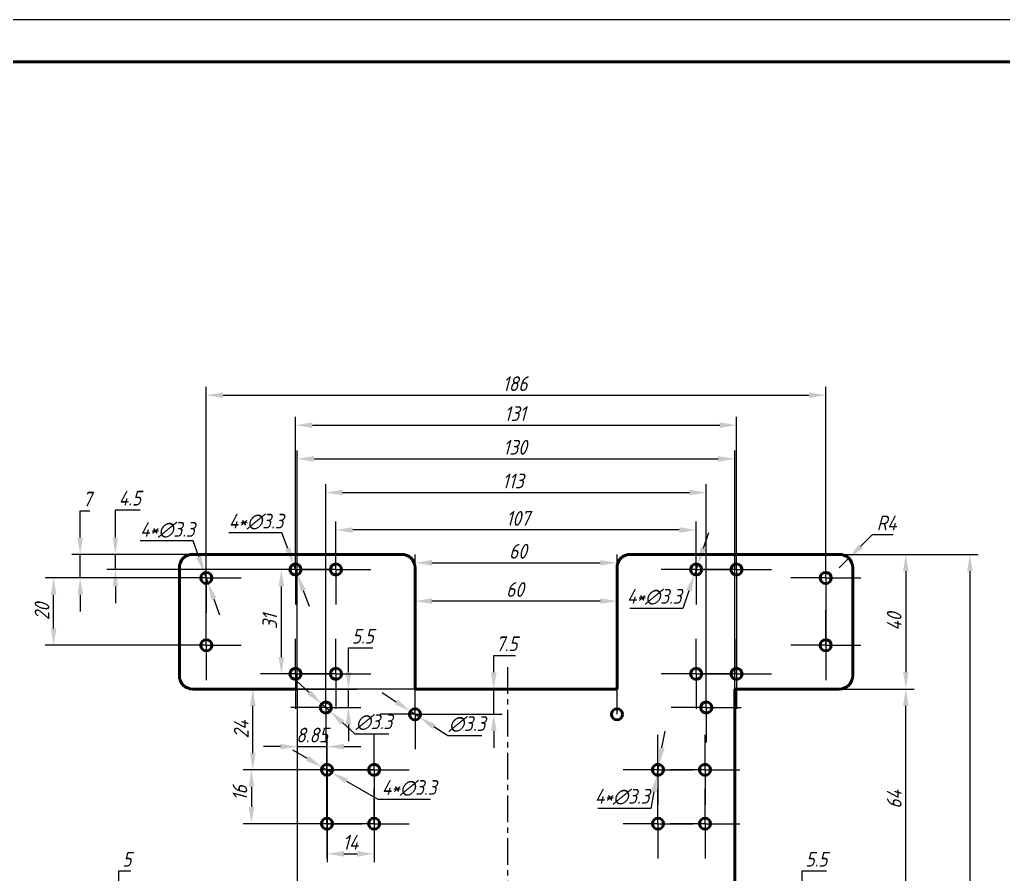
# Model space of a CAD drawing. Header units: millimetres. Extents: x 1 to 595, y 0 to 420.
# Drawn here: x 124.2 to 357.9, y 217.2 to 420.3 of the extents above; entities that cross this region are included whole.
import ezdxf

# ---------------------------------------------------------------- set-up
doc = ezdxf.new("R2010")
doc.units = ezdxf.units.MM
doc.header["$PDSIZE"] = -1
doc.linetypes.add('CENTER', pattern=[10.16, 6.35, -1.27, 1.27, -1.27])
doc.layers.add('图框', color=7, linetype='Continuous')
for name, color, linetype, lineweight in [('尺寸标注', 7, 'Continuous', 25), ('点画线', 1, 'CENTER', 25), ('粗实线', 7, 'Continuous', 50), ('粗实线层', 7, 'Continuous', 50), ('细实线', 3, 'Continuous', 25)]:
    doc.layers.add(name, color=color, linetype=linetype, lineweight=lineweight)
doc.styles.add('国标汉字3.5', font='gbeitc.shx', dxfattribs={"height": 3.5, "bigfont": 'gbcbig.shx'})
doc.dimstyles.new('国标尺寸', dxfattribs={"dimscale": 0, "dimtxt": 3.5, "dimasz": 4, "dimexe": 2, "dimexo": 0, "dimgap": 1, "dimtad": 1, "dimtoh": 1, "dimlfac": 1.25, "dimdsep": 46, "dimtxsty": '国标汉字3.5', "dimcen": 3.5, "dimaunit": 1, "dimadec": 0, "dimazin": 1, "dimtfac": 1, "dimtmove": 0, "dimatfit": 1, "dimfxl": 1, "dimarcsym": 2})

# ---------------------------------------------------------------- blocks, each defined once
blk = doc.blocks.new('*D136')
at = {"layer": 'Defpoints', "color": 0, "linetype": 'Continuous', "transparency": 16777216}
for p in [(315.71, 331.07), (168.51, 287.66), (315.71, 287.66)]:
    blk.add_point(p, dxfattribs=at)
at = {"layer": '尺寸标注', "color": 0, "linetype": 'Continuous', "lineweight": -2, "transparency": 16777216}
for p, q in [((168.51, 287.66), (168.51, 333.07)), ((315.71, 287.66), (315.71, 333.07)), ((172.51, 331.07), (311.71, 331.07))]:
    blk.add_line(p, q, dxfattribs=at)
at = {"layer": '尺寸标注', "color": 0, "linetype": 'Continuous', "transparency": 16777216}
for points in [[(172.51, 331.74), (172.51, 330.41), (168.51, 331.07)], [(311.71, 331.74), (311.71, 330.41), (315.71, 331.07)]]:
    blk.add_solid(points, dxfattribs=at)
at = {"layer": '尺寸标注', "color": 0, "linetype": 'Continuous', "lineweight": 25, "transparency": 16777216, "insert": (241.85, 335.57), "char_height": 3.5, "attachment_point": 2, "style": '国标汉字3.5'}
blk.add_mtext('186', dxfattribs=at)
blk = doc.blocks.new('*D137')
at = {"layer": 'Defpoints', "color": 0, "linetype": 'Continuous', "transparency": 16777216}
for p in [(132.23, 287.66), (168.51, 287.66), (168.51, 271.66)]:
    blk.add_point(p, dxfattribs=at)
at = {"layer": '尺寸标注', "color": 0, "linetype": 'Continuous', "lineweight": -2, "transparency": 16777216}
for p, q in [((168.51, 287.66), (130.23, 287.66)), ((132.23, 275.66), (132.23, 283.66)), ((168.51, 271.66), (130.23, 271.66))]:
    blk.add_line(p, q, dxfattribs=at)
at = {"layer": '尺寸标注', "color": 0, "linetype": 'Continuous', "transparency": 16777216}
for points in [[(131.56, 283.66), (132.9, 283.66), (132.23, 287.66)], [(131.56, 275.66), (132.9, 275.66), (132.23, 271.66)]]:
    blk.add_solid(points, dxfattribs=at)
at = {"layer": '尺寸标注', "color": 0, "linetype": 'Continuous', "lineweight": 25, "transparency": 16777216, "insert": (127.73, 279.66), "char_height": 3.5, "attachment_point": 2, "rotation": 90, "style": '国标汉字3.5'}
blk.add_mtext('20', dxfattribs=at)
blk = doc.blocks.new('*D138')
at = {"layer": 'Defpoints', "color": 0, "linetype": 'Continuous', "transparency": 16777216}
for p in [(294.51, 323.96), (189.71, 289.66), (294.51, 289.66)]:
    blk.add_point(p, dxfattribs=at)
at = {"layer": '尺寸标注', "color": 0, "linetype": 'Continuous', "lineweight": -2, "transparency": 16777216}
for p, q in [((189.71, 289.66), (189.71, 325.96)), ((294.51, 289.66), (294.51, 325.96)), ((193.71, 323.96), (290.51, 323.96))]:
    blk.add_line(p, q, dxfattribs=at)
at = {"layer": '尺寸标注', "color": 0, "linetype": 'Continuous', "transparency": 16777216}
for points in [[(193.71, 324.63), (193.71, 323.29), (189.71, 323.96)], [(290.51, 324.63), (290.51, 323.29), (294.51, 323.96)]]:
    blk.add_solid(points, dxfattribs=at)
at = {"layer": '尺寸标注', "color": 0, "linetype": 'Continuous', "lineweight": 25, "transparency": 16777216, "insert": (241.85, 328.46), "char_height": 3.5, "attachment_point": 2, "style": '国标汉字3.5'}
blk.add_mtext('131', dxfattribs=at)
blk = doc.blocks.new('*D139')
at = {"layer": 'Defpoints', "color": 0, "linetype": 'Continuous', "transparency": 16777216}
for p in [(186.35, 289.66), (189.71, 289.66), (189.71, 264.86)]:
    blk.add_point(p, dxfattribs=at)
at = {"layer": '尺寸标注', "color": 0, "linetype": 'Continuous', "lineweight": -2, "transparency": 16777216}
for p, q in [((189.71, 289.66), (184.35, 289.66)), ((186.35, 268.86), (186.35, 285.66)), ((189.71, 264.86), (184.35, 264.86))]:
    blk.add_line(p, q, dxfattribs=at)
at = {"layer": '尺寸标注', "color": 0, "linetype": 'Continuous', "transparency": 16777216}
for points in [[(185.68, 285.66), (187.02, 285.66), (186.35, 289.66)], [(185.68, 268.86), (187.02, 268.86), (186.35, 264.86)]]:
    blk.add_solid(points, dxfattribs=at)
at = {"layer": '尺寸标注', "color": 0, "linetype": 'Continuous', "lineweight": 25, "transparency": 16777216, "insert": (181.85, 277.26), "char_height": 3.5, "attachment_point": 2, "rotation": 90, "style": '国标汉字3.5'}
blk.add_mtext('31', dxfattribs=at)
blk = doc.blocks.new('*D140')
at = {"layer": 'Defpoints', "color": 0, "linetype": 'Continuous', "transparency": 16777216}
for p in [(165.31, 293.26), (138.53, 287.66), (168.51, 287.66)]:
    blk.add_point(p, dxfattribs=at)
at = {"layer": '尺寸标注', "color": 0, "linetype": 'Continuous', "lineweight": -2, "transparency": 16777216}
for p, q in [((138.53, 297.26), (138.53, 303.64)), ((138.53, 303.64), (140.84, 303.64)), ((165.31, 293.26), (136.53, 293.26)), ((138.53, 287.66), (138.53, 293.26)), ((168.51, 287.66), (136.53, 287.66)), ((138.53, 283.66), (138.53, 279.66))]:
    blk.add_line(p, q, dxfattribs=at)
at = {"layer": '尺寸标注', "color": 0, "linetype": 'Continuous', "transparency": 16777216}
for points in [[(137.86, 297.26), (139.2, 297.26), (138.53, 293.26)], [(137.86, 283.66), (139.2, 283.66), (138.53, 287.66)]]:
    blk.add_solid(points, dxfattribs=at)
at = {"layer": '尺寸标注', "color": 0, "linetype": 'Continuous', "lineweight": 25, "transparency": 16777216, "insert": (140.19, 308.14), "char_height": 3.5, "attachment_point": 2, "style": '国标汉字3.5'}
blk.add_mtext('7', dxfattribs=at)
blk = doc.blocks.new('*D141')
at = {"layer": 'Defpoints', "color": 0, "linetype": 'Continuous', "transparency": 16777216}
for p in [(165.31, 293.26), (146.91, 289.66), (189.71, 289.66)]:
    blk.add_point(p, dxfattribs=at)
at = {"layer": '尺寸标注', "color": 0, "linetype": 'Continuous', "lineweight": -2, "transparency": 16777216}
for p, q in [((146.91, 297.26), (146.91, 303.87)), ((146.91, 303.87), (152.79, 303.87)), ((165.31, 293.26), (144.91, 293.26)), ((146.91, 289.66), (146.91, 293.26)), ((189.71, 289.66), (144.91, 289.66)), ((146.91, 285.66), (146.91, 281.66))]:
    blk.add_line(p, q, dxfattribs=at)
at = {"layer": '尺寸标注', "color": 0, "linetype": 'Continuous', "transparency": 16777216}
for points in [[(146.24, 297.26), (147.57, 297.26), (146.91, 293.26)], [(146.24, 285.66), (147.57, 285.66), (146.91, 289.66)]]:
    blk.add_solid(points, dxfattribs=at)
at = {"layer": '尺寸标注', "color": 0, "linetype": 'Continuous', "lineweight": 25, "transparency": 16777216, "insert": (150.35, 308.37), "char_height": 3.5, "attachment_point": 2, "style": '国标汉字3.5'}
blk.add_mtext('4.5', dxfattribs=at)
blk = doc.blocks.new('*D142')
at = {"layer": 'Defpoints', "color": 0, "linetype": 'Continuous', "transparency": 16777216}
for p in [(199.31, 299.06), (199.31, 289.66), (284.91, 289.66)]:
    blk.add_point(p, dxfattribs=at)
at = {"layer": '尺寸标注', "color": 0, "linetype": 'Continuous', "lineweight": -2, "transparency": 16777216}
for p, q in [((199.31, 289.66), (199.31, 301.06)), ((284.91, 289.66), (284.91, 301.06)), ((280.91, 299.06), (203.31, 299.06))]:
    blk.add_line(p, q, dxfattribs=at)
at = {"layer": '尺寸标注', "color": 0, "linetype": 'Continuous', "transparency": 16777216}
for points in [[(203.31, 299.72), (203.31, 298.39), (199.31, 299.06)], [(280.91, 299.72), (280.91, 298.39), (284.91, 299.06)]]:
    blk.add_solid(points, dxfattribs=at)
at = {"layer": '尺寸标注', "color": 0, "linetype": 'Continuous', "lineweight": 25, "transparency": 16777216, "insert": (242.56, 303.56), "char_height": 3.5, "attachment_point": 2, "style": '国标汉字3.5'}
blk.add_mtext('107', dxfattribs=at)
blk = doc.blocks.new('*D147')
at = {"layer": 'Defpoints', "color": 0, "transparency": 16777216}
for p in [(197.19, 242.06), (208.39, 242.06), (208.39, 222.1)]:
    blk.add_point(p, dxfattribs=at)
at = {"layer": '图框', "color": 0, "lineweight": -2, "transparency": 16777216}
for p, q in [((197.19, 242.06), (197.19, 220.1)), ((208.39, 242.06), (208.39, 220.1)), ((201.19, 222.1), (204.39, 222.1))]:
    blk.add_line(p, q, dxfattribs=at)
at = {"layer": '图框', "color": 0, "transparency": 16777216}
for points in [[(201.19, 222.76), (201.19, 221.43), (197.19, 222.1)], [(204.39, 222.76), (204.39, 221.43), (208.39, 222.1)]]:
    blk.add_solid(points, dxfattribs=at)
at = {"layer": '图框', "color": 0, "transparency": 16777216, "insert": (202.79, 226.6), "char_height": 3.5, "attachment_point": 2, "style": '国标汉字3.5'}
blk.add_mtext('14', dxfattribs=at)
blk = doc.blocks.new('*D148')
at = {"layer": 'Defpoints', "color": 0, "transparency": 16777216}
for p in [(208.39, 242.06), (179.24, 229.26), (208.39, 229.26)]:
    blk.add_point(p, dxfattribs=at)
at = {"layer": '图框', "color": 0, "lineweight": -2, "transparency": 16777216}
for p, q in [((208.39, 242.06), (177.24, 242.06)), ((179.24, 238.06), (179.24, 233.26)), ((208.39, 229.26), (177.24, 229.26))]:
    blk.add_line(p, q, dxfattribs=at)
at = {"layer": '图框', "color": 0, "transparency": 16777216}
for points in [[(178.57, 238.06), (179.9, 238.06), (179.24, 242.06)], [(178.57, 233.26), (179.9, 233.26), (179.24, 229.26)]]:
    blk.add_solid(points, dxfattribs=at)
at = {"layer": '图框', "color": 0, "transparency": 16777216, "insert": (174.74, 236.53), "char_height": 3.5, "attachment_point": 2, "rotation": 90, "style": '国标汉字3.5'}
blk.add_mtext('16', dxfattribs=at)
blk = doc.blocks.new('*D149')
at = {"layer": 'Defpoints', "color": 0, "linetype": 'Continuous', "transparency": 16777216}
for p in [(287.31, 307.95), (196.91, 256.86), (287.31, 256.86)]:
    blk.add_point(p, dxfattribs=at)
at = {"layer": '尺寸标注', "color": 0, "linetype": 'Continuous', "lineweight": -2, "transparency": 16777216}
for p, q in [((196.91, 256.86), (196.91, 309.95)), ((287.31, 256.86), (287.31, 309.95)), ((200.91, 307.95), (283.31, 307.95))]:
    blk.add_line(p, q, dxfattribs=at)
at = {"layer": '尺寸标注', "color": 0, "linetype": 'Continuous', "transparency": 16777216}
for points in [[(200.91, 308.62), (200.91, 307.28), (196.91, 307.95)], [(283.31, 308.62), (283.31, 307.28), (287.31, 307.95)]]:
    blk.add_solid(points, dxfattribs=at)
at = {"layer": '尺寸标注', "color": 0, "linetype": 'Continuous', "lineweight": 25, "transparency": 16777216, "insert": (241.37, 312.45), "char_height": 3.5, "attachment_point": 2, "style": '国标汉字3.5'}
blk.add_mtext('113', dxfattribs=at)
blk = doc.blocks.new('*D150')
at = {"layer": 'Defpoints', "color": 0, "linetype": 'Continuous', "transparency": 16777216}
for p in [(266.11, 291.25), (218.11, 255.26), (266.11, 255.26)]:
    blk.add_point(p, dxfattribs=at)
at = {"layer": '尺寸标注', "color": 0, "linetype": 'Continuous', "lineweight": -2, "transparency": 16777216}
for p, q in [((218.11, 255.26), (218.11, 293.25)), ((266.11, 255.26), (266.11, 293.25)), ((222.11, 291.25), (262.11, 291.25))]:
    blk.add_line(p, q, dxfattribs=at)
at = {"layer": '尺寸标注', "color": 0, "linetype": 'Continuous', "transparency": 16777216}
for points in [[(222.11, 291.92), (222.11, 290.58), (218.11, 291.25)], [(262.11, 291.92), (262.11, 290.58), (266.11, 291.25)]]:
    blk.add_solid(points, dxfattribs=at)
at = {"layer": '尺寸标注', "color": 0, "linetype": 'Continuous', "lineweight": 25, "transparency": 16777216, "insert": (242.56, 295.75), "char_height": 3.5, "attachment_point": 2, "style": '国标汉字3.5'}
blk.add_mtext('60', dxfattribs=at)
blk = doc.blocks.new('*D151')
at = {"layer": 'Defpoints', "color": 0, "linetype": 'Continuous', "transparency": 16777216}
for p in [(165.31, 210.06), (147.72, 206.06), (166.11, 206.06)]:
    blk.add_point(p, dxfattribs=at)
at = {"layer": '尺寸标注', "color": 0, "linetype": 'Continuous', "lineweight": -2, "transparency": 16777216}
for p, q in [((147.72, 214.06), (147.72, 218.06)), ((147.72, 218.06), (150.55, 218.06)), ((165.31, 210.06), (145.72, 210.06)), ((147.72, 206.06), (147.72, 210.06)), ((166.11, 206.06), (145.72, 206.06)), ((147.72, 202.06), (147.72, 198.06))]:
    blk.add_line(p, q, dxfattribs=at)
at = {"layer": '尺寸标注', "color": 0, "linetype": 'Continuous', "transparency": 16777216}
for points in [[(147.06, 214.06), (148.39, 214.06), (147.72, 210.06)], [(147.06, 202.06), (148.39, 202.06), (147.72, 206.06)]]:
    blk.add_solid(points, dxfattribs=at)
at = {"layer": '尺寸标注', "color": 0, "linetype": 'Continuous', "lineweight": 25, "transparency": 16777216, "insert": (149.64, 222.56), "char_height": 3.5, "attachment_point": 2, "style": '国标汉字3.5'}
blk.add_mtext('5', dxfattribs=at)
blk = doc.blocks.new('*D153')
at = {"layer": 'Defpoints', "color": 0, "linetype": 'Continuous', "transparency": 16777216}
for p in [(179.56, 261.26), (218.11, 261.26), (197.19, 242.06)]:
    blk.add_point(p, dxfattribs=at)
at = {"layer": '尺寸标注', "color": 0, "linetype": 'Continuous', "lineweight": -2, "transparency": 16777216}
for p, q in [((218.11, 261.26), (177.56, 261.26)), ((179.56, 246.06), (179.56, 257.26)), ((197.19, 242.06), (177.56, 242.06))]:
    blk.add_line(p, q, dxfattribs=at)
at = {"layer": '尺寸标注', "color": 0, "linetype": 'Continuous', "transparency": 16777216}
for points in [[(178.9, 257.26), (180.23, 257.26), (179.56, 261.26)], [(178.9, 246.06), (180.23, 246.06), (179.56, 242.06)]]:
    blk.add_solid(points, dxfattribs=at)
at = {"layer": '尺寸标注', "color": 0, "linetype": 'Continuous', "lineweight": 25, "transparency": 16777216, "insert": (175.06, 251.66), "char_height": 3.5, "attachment_point": 2, "rotation": 90, "style": '国标汉字3.5'}
blk.add_mtext('24', dxfattribs=at)
blk = doc.blocks.new('*D154')
at = {"layer": 'Defpoints', "color": 0, "linetype": 'Continuous', "transparency": 16777216}
for p in [(190.11, 261.26), (197.19, 247.57), (197.19, 242.06)]:
    blk.add_point(p, dxfattribs=at)
at = {"layer": '尺寸标注', "color": 0, "linetype": 'Continuous', "lineweight": -2, "transparency": 16777216}
for p, q in [((190.11, 261.26), (190.11, 245.57)), ((197.19, 242.06), (197.19, 249.57)), ((186.11, 247.57), (182.11, 247.57)), ((190.11, 247.57), (197.19, 247.57)), ((201.19, 247.57), (205.19, 247.57))]:
    blk.add_line(p, q, dxfattribs=at)
at = {"layer": '尺寸标注', "color": 0, "linetype": 'Continuous', "transparency": 16777216}
for points in [[(186.11, 248.23), (186.11, 246.9), (190.11, 247.57)], [(201.19, 248.23), (201.19, 246.9), (197.19, 247.57)]]:
    blk.add_solid(points, dxfattribs=at)
at = {"layer": '尺寸标注', "color": 0, "linetype": 'Continuous', "lineweight": 25, "transparency": 16777216, "insert": (193.65, 252.07), "char_height": 3.5, "attachment_point": 2, "style": '国标汉字3.5'}
blk.add_mtext('8.85', dxfattribs=at)
blk = doc.blocks.new('*D157')
at = {"layer": 'Defpoints', "color": 0, "linetype": 'Continuous', "transparency": 16777216}
for p in [(310.09, 210.06), (318.91, 210.06), (275.31, 205.66)]:
    blk.add_point(p, dxfattribs=at)
at = {"layer": '尺寸标注', "color": 0, "linetype": 'Continuous', "lineweight": -2, "transparency": 16777216}
for p, q in [((310.09, 214.06), (310.09, 218.06)), ((310.09, 218.06), (315.9, 218.06)), ((318.91, 210.06), (308.09, 210.06)), ((310.09, 205.66), (310.09, 210.06)), ((275.31, 205.66), (312.09, 205.66)), ((310.09, 201.66), (310.09, 197.66))]:
    blk.add_line(p, q, dxfattribs=at)
at = {"layer": '尺寸标注', "color": 0, "linetype": 'Continuous', "transparency": 16777216}
for points in [[(309.42, 214.06), (310.75, 214.06), (310.09, 210.06)], [(309.42, 201.66), (310.75, 201.66), (310.09, 205.66)]]:
    blk.add_solid(points, dxfattribs=at)
at = {"layer": '尺寸标注', "color": 0, "linetype": 'Continuous', "lineweight": 25, "transparency": 16777216, "insert": (313.49, 222.56), "char_height": 3.5, "attachment_point": 2, "style": '国标汉字3.5'}
blk.add_mtext('5.5', dxfattribs=at)
blk = doc.blocks.new('*D159')
at = {"layer": 'Defpoints', "color": 0, "linetype": 'Continuous', "transparency": 16777216}
for p in [(318.91, 293.26), (280.78, 133.26), (349.96, 133.26)]:
    blk.add_point(p, dxfattribs=at)
at = {"layer": '尺寸标注', "color": 0, "linetype": 'Continuous', "lineweight": -2, "transparency": 16777216}
for p, q in [((318.91, 293.26), (351.96, 293.26)), ((349.96, 289.26), (349.96, 137.26)), ((280.78, 133.26), (351.96, 133.26))]:
    blk.add_line(p, q, dxfattribs=at)
at = {"layer": '尺寸标注', "color": 0, "linetype": 'Continuous', "transparency": 16777216}
for points in [[(349.29, 289.26), (350.63, 289.26), (349.96, 293.26)], [(349.29, 137.26), (350.63, 137.26), (349.96, 133.26)]]:
    blk.add_solid(points, dxfattribs=at)
at = {"layer": '尺寸标注', "color": 0, "linetype": 'Continuous', "lineweight": 25, "transparency": 16777216, "insert": (345.46, 211.25), "char_height": 3.5, "attachment_point": 2, "rotation": 90, "style": '国标汉字3.5'}
blk.add_mtext('200', dxfattribs=at)
blk = doc.blocks.new('*D161')
at = {"layer": 'Defpoints', "color": 0, "linetype": 'Continuous', "transparency": 16777216}
for p in [(318.91, 261.26), (334.73, 261.26), (318.91, 210.06)]:
    blk.add_point(p, dxfattribs=at)
at = {"layer": '尺寸标注', "color": 0, "linetype": 'Continuous', "lineweight": -2, "transparency": 16777216}
for p, q in [((318.91, 261.26), (336.73, 261.26)), ((334.73, 214.06), (334.73, 257.26)), ((318.91, 210.06), (336.73, 210.06))]:
    blk.add_line(p, q, dxfattribs=at)
at = {"layer": '尺寸标注', "color": 0, "linetype": 'Continuous', "transparency": 16777216}
for points in [[(334.07, 257.26), (335.4, 257.26), (334.73, 261.26)], [(334.07, 214.06), (335.4, 214.06), (334.73, 210.06)]]:
    blk.add_solid(points, dxfattribs=at)
at = {"layer": '尺寸标注', "color": 0, "linetype": 'Continuous', "lineweight": 25, "transparency": 16777216, "insert": (330.23, 235.02), "char_height": 3.5, "attachment_point": 2, "rotation": 90, "style": '国标汉字3.5'}
blk.add_mtext('64', dxfattribs=at)
blk = doc.blocks.new('*D162')
at = {"layer": 'Defpoints', "color": 0, "linetype": 'Continuous', "transparency": 16777216}
for p in [(318.91, 293.26), (318.91, 261.26), (334.73, 261.26)]:
    blk.add_point(p, dxfattribs=at)
at = {"layer": '尺寸标注', "color": 0, "linetype": 'Continuous', "lineweight": -2, "transparency": 16777216}
for p, q in [((318.91, 293.26), (336.73, 293.26)), ((334.73, 289.26), (334.73, 265.26)), ((318.91, 261.26), (336.73, 261.26))]:
    blk.add_line(p, q, dxfattribs=at)
at = {"layer": '尺寸标注', "color": 0, "linetype": 'Continuous', "transparency": 16777216}
for points in [[(334.07, 289.26), (335.4, 289.26), (334.73, 293.26)], [(334.07, 265.26), (335.4, 265.26), (334.73, 261.26)]]:
    blk.add_solid(points, dxfattribs=at)
at = {"layer": '尺寸标注', "color": 0, "linetype": 'Continuous', "lineweight": 25, "transparency": 16777216, "insert": (330.23, 277.26), "char_height": 3.5, "attachment_point": 2, "rotation": 90, "style": '国标汉字3.5'}
blk.add_mtext('40', dxfattribs=at)
blk = doc.blocks.new('*D163')
at = {"layer": 'Defpoints', "color": 0, "linetype": 'Continuous', "transparency": 16777216}
for p in [(218.11, 290.06), (266.11, 290.06), (218.11, 282.16)]:
    blk.add_point(p, dxfattribs=at)
at = {"layer": '尺寸标注', "color": 0, "linetype": 'Continuous', "lineweight": -2, "transparency": 16777216}
for p, q in [((218.11, 290.06), (218.11, 280.16)), ((266.11, 290.06), (266.11, 280.16)), ((262.11, 282.16), (222.11, 282.16))]:
    blk.add_line(p, q, dxfattribs=at)
at = {"layer": '尺寸标注', "color": 0, "linetype": 'Continuous', "transparency": 16777216}
for points in [[(222.11, 282.83), (222.11, 281.49), (218.11, 282.16)], [(262.11, 282.83), (262.11, 281.49), (266.11, 282.16)]]:
    blk.add_solid(points, dxfattribs=at)
at = {"layer": '尺寸标注', "color": 0, "linetype": 'Continuous', "lineweight": 25, "transparency": 16777216, "insert": (241.85, 286.66), "char_height": 3.5, "attachment_point": 2, "style": '国标汉字3.5'}
blk.add_mtext('60', dxfattribs=at)
blk = doc.blocks.new('*D164')
at = {"layer": 'Defpoints', "color": 0, "linetype": 'Continuous', "transparency": 16777216}
for p in [(294.11, 315.95), (190.11, 261.26), (294.11, 261.26)]:
    blk.add_point(p, dxfattribs=at)
at = {"layer": '尺寸标注', "color": 0, "linetype": 'Continuous', "lineweight": -2, "transparency": 16777216}
for p, q in [((190.11, 261.26), (190.11, 317.95)), ((294.11, 261.26), (294.11, 317.95)), ((194.11, 315.95), (290.11, 315.95))]:
    blk.add_line(p, q, dxfattribs=at)
at = {"layer": '尺寸标注', "color": 0, "linetype": 'Continuous', "transparency": 16777216}
for points in [[(194.11, 316.62), (194.11, 315.29), (190.11, 315.95)], [(290.11, 316.62), (290.11, 315.29), (294.11, 315.95)]]:
    blk.add_solid(points, dxfattribs=at)
at = {"layer": '尺寸标注', "color": 0, "linetype": 'Continuous', "lineweight": 25, "transparency": 16777216, "insert": (241.85, 320.45), "char_height": 3.5, "attachment_point": 2, "style": '国标汉字3.5'}
blk.add_mtext('130', dxfattribs=at)
blk = doc.blocks.new('*D165')
at = {"layer": 'Defpoints', "color": 0, "linetype": 'Continuous', "transparency": 16777216}
for p in [(321.17, 292.33), (318.91, 290.06)]:
    blk.add_point(p, dxfattribs=at)
at = {"layer": '尺寸标注', "color": 0, "linetype": 'Continuous', "lineweight": -2, "transparency": 16777216}
for p, q in [((324, 295.15), (326.82, 297.98)), ((326.82, 297.98), (331.76, 297.98)), ((318.91, 290.06), (321.17, 292.33))]:
    blk.add_line(p, q, dxfattribs=at)
at = {"layer": '尺寸标注', "color": 0, "linetype": 'Continuous', "transparency": 16777216}
blk.add_solid([(323.53, 295.63), (324.47, 294.68), (321.17, 292.33)], dxfattribs=at)
at = {"layer": '尺寸标注', "color": 0, "linetype": 'Continuous', "lineweight": 25, "transparency": 16777216, "insert": (327.82, 302.48), "char_height": 3.5, "attachment_point": 1, "style": '国标汉字3.5'}
blk.add_mtext('R4', dxfattribs=at)
blk = doc.blocks.new('*D166')
at = {"layer": 'Defpoints', "color": 0, "linetype": 'Continuous', "transparency": 16777216}
for p in [(168.06, 288.91), (168.95, 286.42)]:
    blk.add_point(p, dxfattribs=at)
at = {"layer": '尺寸标注', "color": 0, "linetype": 'Continuous', "lineweight": -2, "transparency": 16777216}
for p, q in [((165.39, 296.44), (152.79, 296.44)), ((166.73, 292.68), (165.39, 296.44)), ((168.95, 286.42), (168.06, 288.91)), ((170.29, 282.65), (171.63, 278.88))]:
    blk.add_line(p, q, dxfattribs=at)
at = {"layer": '尺寸标注', "color": 0, "linetype": 'Continuous', "transparency": 16777216}
for points in [[(167.35, 292.9), (166.1, 292.45), (168.06, 288.91)], [(170.92, 282.87), (169.66, 282.43), (168.95, 286.42)]]:
    blk.add_solid(points, dxfattribs=at)
at = {"layer": '尺寸标注', "color": 0, "linetype": 'Continuous', "lineweight": 25, "transparency": 16777216, "insert": (152.79, 300.94), "char_height": 3.5, "attachment_point": 1, "style": '国标汉字3.5'}
blk.add_mtext('4*∅3.3', dxfattribs=at)
blk = doc.blocks.new('*D167')
at = {"layer": 'Defpoints', "color": 0, "linetype": 'Continuous', "transparency": 16777216}
for p in [(189.25, 290.9), (190.17, 288.43)]:
    blk.add_point(p, dxfattribs=at)
at = {"layer": '尺寸标注', "color": 0, "linetype": 'Continuous', "lineweight": -2, "transparency": 16777216}
for p, q in [((186.46, 298.4), (173.87, 298.4)), ((187.85, 294.65), (186.46, 298.4)), ((190.17, 288.43), (189.25, 290.9)), ((191.56, 284.68), (192.95, 280.93))]:
    blk.add_line(p, q, dxfattribs=at)
at = {"layer": '尺寸标注', "color": 0, "linetype": 'Continuous', "transparency": 16777216}
for points in [[(188.48, 294.88), (187.23, 294.42), (189.25, 290.9)], [(192.19, 284.91), (190.94, 284.44), (190.17, 288.43)]]:
    blk.add_solid(points, dxfattribs=at)
at = {"layer": '尺寸标注', "color": 0, "linetype": 'Continuous', "lineweight": 25, "transparency": 16777216, "insert": (173.87, 302.9), "char_height": 3.5, "attachment_point": 1, "style": '国标汉字3.5'}
blk.add_mtext('4*∅3.3', dxfattribs=at)
blk = doc.blocks.new('*D171')
at = {"layer": 'Defpoints', "color": 0, "linetype": 'Continuous', "transparency": 16777216}
for p in [(196.04, 242.72), (198.33, 241.4)]:
    blk.add_point(p, dxfattribs=at)
at = {"layer": '尺寸标注', "color": 0, "linetype": 'Continuous', "lineweight": -2, "transparency": 16777216}
for p, q in [((192.58, 244.72), (189.11, 246.72)), ((196.04, 242.72), (198.33, 241.4)), ((201.79, 239.4), (209.23, 235.11)), ((209.23, 235.11), (221.82, 235.11))]:
    blk.add_line(p, q, dxfattribs=at)
at = {"layer": '尺寸标注', "color": 0, "linetype": 'Continuous', "transparency": 16777216}
for points in [[(192.91, 245.3), (192.25, 244.14), (196.04, 242.72)], [(202.13, 239.98), (201.46, 238.83), (198.33, 241.4)]]:
    blk.add_solid(points, dxfattribs=at)
at = {"layer": '尺寸标注', "color": 0, "linetype": 'Continuous', "lineweight": 25, "transparency": 16777216, "insert": (210.23, 239.61), "char_height": 3.5, "attachment_point": 1, "style": '国标汉字3.5'}
blk.add_mtext('4*∅3.3', dxfattribs=at)
blk = doc.blocks.new('SW_CENTERMARKSYMBOL_0')
at = {"layer": '图框', "color": 0}
for p, q in [((0, 1.25), (0, 2.075)), ((0, 0), (0, 1.25)), ((-1.25, 0), (-2.075, 0)), ((0, 0), (-1.25, 0)), ((0, 0), (0, -1.25)), ((0, 0), (1.25, 0)), ((1.25, 0), (2.075, 0)), ((0, -1.25), (0, -2.075))]:
    blk.add_line(p, q, dxfattribs=at)
blk = doc.blocks.new('SW_CENTERMARKSYMBOL_3')
at = {"layer": '图框', "color": 0}
for p, q in [((0, 1.25), (0, 2.075)), ((0, 0), (0, 1.25)), ((-1.25, 0), (-2.075, 0)), ((0, 0), (-1.25, 0)), ((0, 0), (0, -1.25)), ((0, 0), (1.25, 0)), ((1.25, 0), (2.075, 0)), ((0, -1.25), (0, -2.075))]:
    blk.add_line(p, q, dxfattribs=at)
blk = doc.blocks.new('SW_CENTERMARKSYMBOL_16')
at = {"layer": '图框', "color": 0}
for p, q in [((0, 1.25), (0, 2.075)), ((0, 0), (0, 1.25)), ((-1.25, 0), (-2.075, 0)), ((0, 0), (-1.25, 0)), ((0, 0), (0, -1.25)), ((0, 0), (1.25, 0)), ((1.25, 0), (2.075, 0)), ((0, -1.25), (0, -2.075))]:
    blk.add_line(p, q, dxfattribs=at)
blk = doc.blocks.new('SW_CENTERMARKSYMBOL_18')
at = {"layer": '图框', "color": 0}
for p, q in [((0, 1.25), (0, 2.075)), ((0, 0), (0, 1.25)), ((-1.25, 0), (-2.075, 0)), ((0, 0), (-1.25, 0)), ((0, 0), (0, -1.25)), ((0, 0), (1.25, 0)), ((1.25, 0), (2.075, 0)), ((0, -1.25), (0, -2.075))]:
    blk.add_line(p, q, dxfattribs=at)
blk = doc.blocks.new('SW_CENTERMARKSYMBOL_19')
at = {"layer": '图框', "color": 0}
for p, q in [((0, 1.25), (0, 2.075)), ((0, 0), (0, 1.25)), ((-1.25, 0), (-2.075, 0)), ((0, 0), (-1.25, 0)), ((0, 0), (0, -1.25)), ((0, 0), (1.25, 0)), ((1.25, 0), (2.075, 0)), ((0, -1.25), (0, -2.075))]:
    blk.add_line(p, q, dxfattribs=at)
blk = doc.blocks.new('SW_CENTERMARKSYMBOL_20')
at = {"layer": '图框', "color": 0}
for p, q in [((0, 1.25), (0, 2.075)), ((0, 0), (0, 1.25)), ((-1.25, 0), (-2.075, 0)), ((0, 0), (-1.25, 0)), ((0, 0), (0, -1.25)), ((0, 0), (1.25, 0)), ((1.25, 0), (2.075, 0)), ((0, -1.25), (0, -2.075))]:
    blk.add_line(p, q, dxfattribs=at)
blk = doc.blocks.new('SW_CENTERMARKSYMBOL_21')
at = {"layer": '图框', "color": 0}
for p, q in [((0, 1.25), (0, 2.075)), ((0, 0), (0, 1.25)), ((-1.25, 0), (-2.075, 0)), ((0, 0), (-1.25, 0)), ((0, 0), (0, -1.25)), ((0, 0), (1.25, 0)), ((1.25, 0), (2.075, 0)), ((0, -1.25), (0, -2.075))]:
    blk.add_line(p, q, dxfattribs=at)
blk = doc.blocks.new('SW_CENTERMARKSYMBOL_22')
at = {"layer": '图框', "color": 0}
for p, q in [((0, 1.25), (0, 2.075)), ((0, 0), (0, 1.25)), ((-1.25, 0), (-2.075, 0)), ((0, 0), (-1.25, 0)), ((0, 0), (0, -1.25)), ((0, 0), (1.25, 0)), ((1.25, 0), (2.075, 0)), ((0, -1.25), (0, -2.075))]:
    blk.add_line(p, q, dxfattribs=at)
blk = doc.blocks.new('SW_CENTERMARKSYMBOL_23')
at = {"layer": '图框', "color": 0}
for p, q in [((0, 1.25), (0, 2.075)), ((0, 0), (0, 1.25)), ((-1.25, 0), (-2.075, 0)), ((0, 0), (-1.25, 0)), ((0, 0), (0, -1.25)), ((0, 0), (1.25, 0)), ((1.25, 0), (2.075, 0)), ((0, -1.25), (0, -2.075))]:
    blk.add_line(p, q, dxfattribs=at)
blk = doc.blocks.new('SW_CENTERMARKSYMBOL_24')
at = {"layer": '图框', "color": 0}
for p, q in [((0, 1.25), (0, 2.075)), ((0, 0), (0, 1.25)), ((-1.25, 0), (-2.075, 0)), ((0, 0), (-1.25, 0)), ((0, 0), (0, -1.25)), ((0, 0), (1.25, 0)), ((1.25, 0), (2.075, 0)), ((0, -1.25), (0, -2.075))]:
    blk.add_line(p, q, dxfattribs=at)
blk = doc.blocks.new('SW_CENTERMARKSYMBOL_25')
at = {"layer": '图框', "color": 0}
for p, q in [((0, 1.25), (0, 2.075)), ((0, 0), (0, 1.25)), ((-1.25, 0), (-2.075, 0)), ((0, 0), (-1.25, 0)), ((0, 0), (0, -1.25)), ((0, 0), (1.25, 0)), ((1.25, 0), (2.075, 0)), ((0, -1.25), (0, -2.075))]:
    blk.add_line(p, q, dxfattribs=at)
blk = doc.blocks.new('SW_CENTERMARKSYMBOL_26')
at = {"layer": '图框', "color": 0}
for p, q in [((0, 1.25), (0, 2.075)), ((0, 0), (0, 1.25)), ((-1.25, 0), (-2.075, 0)), ((0, 0), (-1.25, 0)), ((0, 0), (0, -1.25)), ((0, 0), (1.25, 0)), ((1.25, 0), (2.075, 0)), ((0, -1.25), (0, -2.075))]:
    blk.add_line(p, q, dxfattribs=at)
blk = doc.blocks.new('SW_CENTERMARKSYMBOL_27')
at = {"layer": '图框', "color": 0}
for p, q in [((0, 1.25), (0, 2.075)), ((0, 0), (0, 1.25)), ((-1.25, 0), (-2.075, 0)), ((0, 0), (-1.25, 0)), ((0, 0), (0, -1.25)), ((0, 0), (1.25, 0)), ((1.25, 0), (2.075, 0)), ((0, -1.25), (0, -2.075))]:
    blk.add_line(p, q, dxfattribs=at)
blk = doc.blocks.new('SW_CENTERMARKSYMBOL_28')
at = {"layer": '图框', "color": 0}
for p, q in [((0, 1.25), (0, 2.075)), ((0, 0), (0, 1.25)), ((-1.25, 0), (-2.075, 0)), ((0, 0), (-1.25, 0)), ((0, 0), (0, -1.25)), ((0, 0), (1.25, 0)), ((1.25, 0), (2.075, 0)), ((0, -1.25), (0, -2.075))]:
    blk.add_line(p, q, dxfattribs=at)
blk = doc.blocks.new('SW_CENTERMARKSYMBOL_29')
at = {"layer": '图框', "color": 0}
for p, q in [((0, 1.25), (0, 2.075)), ((0, 0), (0, 1.25)), ((-1.25, 0), (-2.075, 0)), ((0, 0), (-1.25, 0)), ((0, 0), (0, -1.25)), ((0, 0), (1.25, 0)), ((1.25, 0), (2.075, 0)), ((0, -1.25), (0, -2.075))]:
    blk.add_line(p, q, dxfattribs=at)
blk = doc.blocks.new('SW_CENTERMARKSYMBOL_30')
at = {"layer": '图框', "color": 0}
for p, q in [((0, 1.25), (0, 2.075)), ((0, 0), (0, 1.25)), ((-1.25, 0), (-2.075, 0)), ((0, 0), (-1.25, 0)), ((0, 0), (0, -1.25)), ((0, 0), (1.25, 0)), ((1.25, 0), (2.075, 0)), ((0, -1.25), (0, -2.075))]:
    blk.add_line(p, q, dxfattribs=at)
blk = doc.blocks.new('SW_CENTERMARKSYMBOL_31')
at = {"layer": '图框', "color": 0}
for p, q in [((0, 1.25), (0, 2.075)), ((0, 0), (0, 1.25)), ((-1.25, 0), (-2.075, 0)), ((0, 0), (-1.25, 0)), ((0, 0), (0, -1.25)), ((0, 0), (1.25, 0)), ((1.25, 0), (2.075, 0)), ((0, -1.25), (0, -2.075))]:
    blk.add_line(p, q, dxfattribs=at)
blk = doc.blocks.new('SW_CENTERMARKSYMBOL_32')
at = {"layer": '图框', "color": 0}
for p, q in [((0, 1.25), (0, 2.075)), ((0, 0), (0, 1.25)), ((-1.25, 0), (-2.075, 0)), ((0, 0), (-1.25, 0)), ((0, 0), (0, -1.25)), ((0, 0), (1.25, 0)), ((1.25, 0), (2.075, 0)), ((0, -1.25), (0, -2.075))]:
    blk.add_line(p, q, dxfattribs=at)
blk = doc.blocks.new('SW_CENTERMARKSYMBOL_33')
at = {"layer": '图框', "color": 0}
for p, q in [((0, 1.25), (0, 2.075)), ((0, 0), (0, 1.25)), ((-1.25, 0), (-2.075, 0)), ((0, 0), (-1.25, 0)), ((0, 0), (0, -1.25)), ((0, 0), (1.25, 0)), ((1.25, 0), (2.075, 0)), ((0, -1.25), (0, -2.075))]:
    blk.add_line(p, q, dxfattribs=at)
blk = doc.blocks.new('SW_CENTERMARKSYMBOL_34')
at = {"layer": '图框', "color": 0}
for p, q in [((0, 1.25), (0, 2.075)), ((0, 0), (0, 1.25)), ((-1.25, 0), (-2.075, 0)), ((0, 0), (-1.25, 0)), ((0, 0), (0, -1.25)), ((0, 0), (1.25, 0)), ((1.25, 0), (2.075, 0)), ((0, -1.25), (0, -2.075))]:
    blk.add_line(p, q, dxfattribs=at)
blk = doc.blocks.new('SW_CENTERMARKSYMBOL_35')
at = {"layer": '图框', "color": 0}
for p, q in [((0, 1.25), (0, 2.075)), ((0, 0), (0, 1.25)), ((-1.25, 0), (-2.075, 0)), ((0, 0), (-1.25, 0)), ((0, 0), (0, -1.25)), ((0, 0), (1.25, 0)), ((1.25, 0), (2.075, 0)), ((0, -1.25), (0, -2.075))]:
    blk.add_line(p, q, dxfattribs=at)
blk = doc.blocks.new('SW_CENTERMARKSYMBOL_36')
at = {"layer": '图框', "color": 0}
for p, q in [((0, 1.25), (0, 2.075)), ((0, 0), (0, 1.25)), ((-1.25, 0), (-2.075, 0)), ((0, 0), (-1.25, 0)), ((0, 0), (0, -1.25)), ((0, 0), (1.25, 0)), ((1.25, 0), (2.075, 0)), ((0, -1.25), (0, -2.075))]:
    blk.add_line(p, q, dxfattribs=at)
blk = doc.blocks.new('SW_CENTERMARKSYMBOL_37')
at = {"layer": '图框', "color": 0}
for p, q in [((0, 1.25), (0, 2.075)), ((0, 0), (0, 1.25)), ((-1.25, 0), (-2.075, 0)), ((0, 0), (-1.25, 0)), ((0, 0), (0, -1.25)), ((0, 0), (1.25, 0)), ((1.25, 0), (2.075, 0)), ((0, -1.25), (0, -2.075))]:
    blk.add_line(p, q, dxfattribs=at)
blk = doc.blocks.new('*D175')
at = {"layer": 'Defpoints', "color": 0, "linetype": 'Continuous', "transparency": 16777216}
for p in [(285.33, 290.91), (284.48, 288.41)]:
    blk.add_point(p, dxfattribs=at)
at = {"layer": '尺寸标注', "color": 0, "linetype": 'Continuous', "lineweight": -2, "transparency": 16777216}
for p, q in [((286.63, 294.7), (287.92, 298.48)), ((285.33, 290.91), (284.48, 288.41)), ((283.19, 284.63), (281.75, 280.41)), ((281.75, 280.41), (269.15, 280.41))]:
    blk.add_line(p, q, dxfattribs=at)
at = {"layer": '尺寸标注', "color": 0, "linetype": 'Continuous', "transparency": 16777216}
for points in [[(285.99, 294.91), (287.26, 294.48), (285.33, 290.91)], [(282.56, 284.84), (283.82, 284.41), (284.48, 288.41)]]:
    blk.add_solid(points, dxfattribs=at)
at = {"layer": '尺寸标注', "color": 0, "linetype": 'Continuous', "lineweight": 25, "transparency": 16777216, "insert": (274.95, 283.16), "char_height": 3.5, "attachment_point": 5, "style": '国标汉字3.5'}
blk.add_mtext('4*∅3.3', dxfattribs=at)
blk = doc.blocks.new('*D176')
at = {"layer": 'Defpoints', "color": 0, "linetype": 'Continuous', "transparency": 16777216}
for p in [(276.07, 243.36), (275.59, 240.76)]:
    blk.add_point(p, dxfattribs=at)
at = {"layer": '尺寸标注', "color": 0, "linetype": 'Continuous', "lineweight": -2, "transparency": 16777216}
for p, q in [((276.79, 247.29), (277.51, 251.23)), ((276.07, 243.36), (275.59, 240.76)), ((274.86, 236.83), (274.14, 232.9)), ((274.14, 232.9), (261.55, 232.9))]:
    blk.add_line(p, q, dxfattribs=at)
at = {"layer": '尺寸标注', "color": 0, "linetype": 'Continuous', "transparency": 16777216}
for points in [[(276.13, 247.42), (277.45, 247.17), (276.07, 243.36)], [(274.21, 236.95), (275.52, 236.71), (275.59, 240.76)]]:
    blk.add_solid(points, dxfattribs=at)
at = {"layer": '尺寸标注', "color": 0, "linetype": 'Continuous', "lineweight": 25, "transparency": 16777216, "insert": (267.34, 235.65), "char_height": 3.5, "attachment_point": 5, "style": '国标汉字3.5'}
blk.add_mtext('4*∅3.3', dxfattribs=at)
blk = doc.blocks.new('*D177')
at = {"layer": 'Defpoints', "color": 0, "linetype": 'Continuous', "transparency": 16777216}
for p in [(195.93, 257.75), (197.89, 255.98)]:
    blk.add_point(p, dxfattribs=at)
at = {"layer": '尺寸标注', "color": 0, "linetype": 'Continuous', "lineweight": -2, "transparency": 16777216}
for p, q in [((192.96, 260.43), (190, 263.12)), ((195.93, 257.75), (197.89, 255.98)), ((200.85, 253.29), (203.82, 250.61)), ((203.82, 250.61), (211.89, 250.61))]:
    blk.add_line(p, q, dxfattribs=at)
at = {"layer": '尺寸标注', "color": 0, "linetype": 'Continuous', "transparency": 16777216}
for points in [[(193.41, 260.93), (192.51, 259.94), (195.93, 257.75)], [(201.3, 253.79), (200.4, 252.8), (197.89, 255.98)]]:
    blk.add_solid(points, dxfattribs=at)
at = {"layer": '尺寸标注', "color": 0, "linetype": 'Continuous', "lineweight": 25, "transparency": 16777216, "insert": (208.35, 253.36), "char_height": 3.5, "attachment_point": 5, "style": '国标汉字3.5'}
blk.add_mtext('∅3.3', dxfattribs=at)
blk = doc.blocks.new('*D178')
at = {"layer": 'Defpoints', "color": 0, "linetype": 'Continuous', "transparency": 16777216}
for p in [(217, 255.98), (219.21, 254.54)]:
    blk.add_point(p, dxfattribs=at)
at = {"layer": '尺寸标注', "color": 0, "linetype": 'Continuous', "lineweight": -2, "transparency": 16777216}
for p, q in [((213.65, 258.16), (210.29, 260.34)), ((217, 255.98), (219.21, 254.54)), ((222.57, 252.36), (225.92, 250.18)), ((225.92, 250.18), (233.99, 250.18))]:
    blk.add_line(p, q, dxfattribs=at)
at = {"layer": '尺寸标注', "color": 0, "linetype": 'Continuous', "transparency": 16777216}
for points in [[(214.01, 258.72), (213.28, 257.6), (217, 255.98)], [(222.93, 252.92), (222.2, 251.8), (219.21, 254.54)]]:
    blk.add_solid(points, dxfattribs=at)
at = {"layer": '尺寸标注', "color": 0, "linetype": 'Continuous', "lineweight": 25, "transparency": 16777216, "insert": (230.46, 252.93), "char_height": 3.5, "attachment_point": 5, "style": '国标汉字3.5'}
blk.add_mtext('∅3.3', dxfattribs=at)
blk = doc.blocks.new('*D185')
at = {"layer": 'Defpoints', "color": 0, "linetype": 'Continuous', "transparency": 16777216}
for p in [(218.11, 261.26), (236.81, 261.26), (218.11, 255.26)]:
    blk.add_point(p, dxfattribs=at)
at = {"layer": '尺寸标注', "color": 0, "linetype": 'Continuous', "lineweight": -2, "transparency": 16777216}
for p, q in [((236.81, 265.26), (236.81, 269.26)), ((236.81, 269.26), (241.97, 269.26)), ((218.11, 261.26), (238.81, 261.26)), ((236.81, 255.26), (236.81, 261.26)), ((218.11, 255.26), (238.81, 255.26)), ((236.81, 251.26), (236.81, 247.26))]:
    blk.add_line(p, q, dxfattribs=at)
at = {"layer": '尺寸标注', "color": 0, "linetype": 'Continuous', "transparency": 16777216}
for points in [[(236.14, 265.26), (237.48, 265.26), (236.81, 261.26)], [(236.14, 251.26), (237.48, 251.26), (236.81, 255.26)]]:
    blk.add_solid(points, dxfattribs=at)
at = {"layer": '尺寸标注', "color": 0, "linetype": 'Continuous', "lineweight": 25, "transparency": 16777216, "insert": (239.89, 272.01), "char_height": 3.5, "attachment_point": 5, "style": '国标汉字3.5'}
blk.add_mtext('7.5', dxfattribs=at)
blk = doc.blocks.new('*D186')
at = {"layer": 'Defpoints', "color": 0, "linetype": 'Continuous', "transparency": 16777216}
for p in [(190.11, 261.26), (196.91, 256.86), (202.28, 256.86)]:
    blk.add_point(p, dxfattribs=at)
at = {"layer": '尺寸标注', "color": 0, "linetype": 'Continuous', "lineweight": -2, "transparency": 16777216}
for p, q in [((202.28, 265.26), (202.28, 271.06)), ((202.28, 271.06), (208.1, 271.06)), ((190.11, 261.26), (204.28, 261.26)), ((202.28, 256.86), (202.28, 261.26)), ((196.91, 256.86), (204.28, 256.86)), ((202.28, 252.86), (202.28, 248.86))]:
    blk.add_line(p, q, dxfattribs=at)
at = {"layer": '尺寸标注', "color": 0, "linetype": 'Continuous', "transparency": 16777216}
for points in [[(201.62, 265.26), (202.95, 265.26), (202.28, 261.26)], [(201.62, 252.86), (202.95, 252.86), (202.28, 256.86)]]:
    blk.add_solid(points, dxfattribs=at)
at = {"layer": '尺寸标注', "color": 0, "linetype": 'Continuous', "lineweight": 25, "transparency": 16777216, "insert": (205.69, 273.81), "char_height": 3.5, "attachment_point": 5, "style": '国标汉字3.5'}
blk.add_mtext('5.5', dxfattribs=at)

msp = doc.modelspace()

# ---------------------------------------------------------------- linework, layer by layer
at = {"layer": '图框'}
for p, q in [((168.5067, 271.6624), (168.5067, 287.6624)), ((294.5067, 289.6624), (294.5067, 264.8624)), ((315.7067, 287.6624), (315.7067, 271.6624)), ((197.1867, 242.0624), (208.3867, 242.0624)), ((197.1867, 229.2624), (197.1867, 242.0624)), ((208.3867, 242.0624), (208.3867, 229.2624)), ((208.3867, 229.2624), (197.1867, 229.2624))]:
    msp.add_line(p, q, dxfattribs=at)
at = {"layer": '尺寸标注', "linetype": 'Continuous', "lineweight": 25}
msp.add_line((190.1067, 261.2624), (190.1067, 210.0624), dxfattribs=at)
at = {"layer": '点画线'}
msp.add_line((240.1028, 266.4526), (240.1028, 121.684), dxfattribs=at)
at = {"layer": '粗实线'}
msp.add_line((584.9567, 410.3185), (50.9567, 410.3185), dxfattribs=at)
at = {"layer": '粗实线', "color": 7, "linetype": 'Continuous', "lineweight": 50}
for p, q in [((162.1067, 290.0624), (162.1067, 264.4624)), ((165.3067, 261.2624), (190.1067, 261.2624))]:
    msp.add_line(p, q, dxfattribs=at)
for centre, start, end in [((165.3067, 290.0624), 90, 180), ((165.3067, 264.4624), 180, 270)]:
    msp.add_arc(centre, 3.2, start, end, dxfattribs=at)
at = {"layer": '粗实线层', "color": 7, "linetype": 'Continuous', "lineweight": 50}
for p, q in [((214.9067, 293.2624), (165.3067, 293.2624)), ((318.9067, 293.2624), (269.3067, 293.2624)), ((218.1067, 261.2624), (218.1067, 290.0624)), ((266.1067, 290.0624), (266.1067, 261.2624)), ((322.1067, 264.4624), (322.1067, 290.0624)), ((266.1067, 261.2624), (218.1067, 261.2624)), ((294.1067, 261.2624), (318.9067, 261.2624)), ((294.1067, 210.0624), (294.1067, 261.2624))]:
    msp.add_line(p, q, dxfattribs=at)
for centre in [(189.7067, 289.6624), (199.3067, 289.6624), (284.9067, 289.6624), (294.5067, 289.6624), (168.5067, 287.6624), (315.7067, 287.6624), (168.5067, 271.6624), (315.7067, 271.6624), (189.7067, 264.8624), (199.3067, 264.8624), (284.9067, 264.8624), (294.5067, 264.8624), (196.9067, 256.8624), (287.3067, 256.8624), (218.1067, 255.2624), (266.1067, 255.2624), (197.1867, 242.0624), (208.3867, 242.0624), (275.8267, 242.0624), (287.0267, 242.0624), (197.1867, 229.2624), (208.3867, 229.2624), (275.8267, 229.2624), (287.0267, 229.2624)]:
    msp.add_circle(centre, 1.32, dxfattribs=at)
for centre, start, end in [((214.9067, 290.0624), 0, 90), ((269.3067, 290.0624), 90, 180), ((318.9067, 290.0624), 0, 90), ((318.9067, 264.4624), 270, 0)]:
    msp.add_arc(centre, 3.2, start, end, dxfattribs=at)
at = {"layer": '细实线'}
msp.add_line((594.9567, 420.3185), (0.9567, 420.3185), dxfattribs=at)

# ---------------------------------------------------------------- block references
at = {"layer": '图框', "xscale": 4, "yscale": 4, "zscale": 4}
for name, p in [('SW_CENTERMARKSYMBOL_29', (189.7067, 289.6624)), ('SW_CENTERMARKSYMBOL_25', (199.3067, 289.6624)), ('SW_CENTERMARKSYMBOL_27', (284.9067, 289.6624)), ('SW_CENTERMARKSYMBOL_28', (294.5067, 289.6624)), ('SW_CENTERMARKSYMBOL_18', (168.5067, 287.6624)), ('SW_CENTERMARKSYMBOL_21', (315.7067, 287.6624)), ('SW_CENTERMARKSYMBOL_19', (168.5067, 271.6624)), ('SW_CENTERMARKSYMBOL_20', (315.7067, 271.6624)), ('SW_CENTERMARKSYMBOL_23', (189.7067, 264.8624)), ('SW_CENTERMARKSYMBOL_24', (199.3067, 264.8624)), ('SW_CENTERMARKSYMBOL_26', (284.9067, 264.8624)), ('SW_CENTERMARKSYMBOL_22', (294.5067, 264.8624)), ('SW_CENTERMARKSYMBOL_3', (196.9067, 256.8624)), ('SW_CENTERMARKSYMBOL_0', (287.3067, 256.8624)), ('SW_CENTERMARKSYMBOL_16', (218.1067, 255.2624)), ('SW_CENTERMARKSYMBOL_37', (197.1867, 242.0624)), ('SW_CENTERMARKSYMBOL_33', (208.3867, 242.0624)), ('SW_CENTERMARKSYMBOL_35', (275.8267, 242.0624)), ('SW_CENTERMARKSYMBOL_36', (287.0267, 242.0624)), ('SW_CENTERMARKSYMBOL_31', (197.1867, 229.2624)), ('SW_CENTERMARKSYMBOL_32', (208.3867, 229.2624)), ('SW_CENTERMARKSYMBOL_34', (275.8267, 229.2624)), ('SW_CENTERMARKSYMBOL_30', (287.0267, 229.2624))]:
    msp.add_blockref(name, p, dxfattribs=at)

# ---------------------------------------------------------------- dimensions: what is measured, and where the dimension line sits
at = {"layer": '图框'}
dim = msp.add_linear_dim(base=(179.2352, 229.2624), p1=(208.3867, 242.0624), p2=(208.3867, 229.2624), angle=90, dimstyle='国标尺寸', override={"dimscale": 1}, dxfattribs=at)
dim.commit()
dim.dimension.update_dxf_attribs({"geometry": '*D148', "text_midpoint": (179.2352, 236.5333), "dimtype": 160})
dim = msp.add_linear_dim(base=(208.3867, 222.0977), p1=(197.1867, 242.0624), p2=(208.3867, 242.0624), dimstyle='国标尺寸', override={"dimscale": 1}, dxfattribs=at)
dim.commit()
dim.dimension.update_dxf_attribs({"geometry": '*D147', "text_midpoint": (202.7867, 222.0977), "dimtype": 160})
at = {"layer": '尺寸标注', "linetype": 'Continuous', "lineweight": 25}
for base, p1, p2, text, picture, middle in [((315.7067, 331.073), (168.5067, 287.6624), (315.7067, 287.6624), '186', '*D136', (241.8476, 331.073)), ((287.3067, 307.9512), (196.9067, 256.8624), (287.3067, 256.8624), '113', '*D149', (241.3687, 307.9512))]:
    dim = msp.add_linear_dim(base=base, p1=p1, p2=p2, text=text, dimstyle='国标尺寸', override={"dimscale": 1}, dxfattribs=at)
    dim.commit()
    dim.dimension.update_dxf_attribs({"geometry": picture, "text_midpoint": middle, "dimtype": 160})
for base, p1, p2, picture, middle in [((294.5067, 323.9586), (189.7067, 289.6624), (294.5067, 289.6624), '*D138', (241.8476, 323.9586)), ((294.1067, 315.9549), (190.1067, 261.2624), (294.1067, 261.2624), '*D164', (241.8476, 315.9549)), ((199.3067, 299.0583), (284.9067, 289.6624), (199.3067, 289.6624), '*D142', (242.5641, 299.0583)), ((266.1067, 291.2489), (218.1067, 255.2624), (266.1067, 255.2624), '*D150', (242.5641, 291.2489)), ((218.1067, 282.1616), (266.1067, 290.0624), (218.1067, 290.0624), '*D163', (241.8476, 282.1616)), ((197.1867, 247.5674), (190.1067, 261.2624), (197.1867, 242.0624), '*D154', (193.6467, 247.5674))]:
    dim = msp.add_linear_dim(base=base, p1=p1, p2=p2, dimstyle='国标尺寸', override={"dimscale": 1}, dxfattribs=at)
    dim.commit()
    dim.dimension.update_dxf_attribs({"geometry": picture, "text_midpoint": middle, "dimtype": 160})
for base, p1, p2, picture, middle in [((138.5307, 287.6624), (165.3067, 293.2624), (168.5067, 287.6624), '*D140', (140.1869, 303.6444)), ((146.9073, 289.6624), (165.3067, 293.2624), (189.7067, 289.6624), '*D141', (150.35, 303.8701)), ((349.9612, 133.2624), (318.9067, 293.2624), (280.7812, 133.2624), '*D159', (349.9612, 211.2488)), ((334.7346, 261.2624), (318.9067, 293.2624), (318.9067, 261.2624), '*D162', (334.7346, 277.2624)), ((132.2304, 287.6624), (168.5067, 271.6624), (168.5067, 287.6624), '*D137', (132.2304, 279.6624)), ((186.3512, 289.6624), (189.7067, 264.8624), (189.7067, 289.6624), '*D139', (186.3512, 277.2624)), ((202.2834, 256.8624), (190.1067, 261.2624), (196.9067, 256.8624), '*D186', (205.6897, 271.0607)), ((179.5633, 261.2624), (197.1867, 242.0624), (218.1067, 261.2624), '*D153', (179.5633, 251.6624)), ((334.7346, 261.2624), (318.9067, 210.0624), (318.9067, 261.2624), '*D161', (334.7346, 235.0183)), ((147.7243, 206.0624), (165.3067, 210.0624), (166.1067, 206.0624), '*D151', (149.6358, 218.0624)), ((310.0856, 210.0624), (275.3067, 205.6624), (318.9067, 210.0624), '*D157', (313.4919, 218.0624))]:
    dim = msp.add_linear_dim(base=base, p1=p1, p2=p2, angle=90, dimstyle='国标尺寸', override={"dimscale": 1}, dxfattribs=at)
    dim.commit()
    dim.dimension.update_dxf_attribs({"geometry": picture, "text_midpoint": middle, "dimtype": 160})
for p1, p2, picture, middle in [((190.1666, 288.4251), (189.2467, 290.8997), '*D167', (179.6623, 298.3983)), ((168.9487, 286.4186), (168.0646, 288.9062), '*D166', (158.5888, 296.4443)), ((285.3332, 290.9116), (284.4801, 288.4132), '*D175', (274.9498, 280.4085)), ((276.0656, 243.3606), (275.5877, 240.7642), '*D176', (267.3429, 232.8963)), ((196.0434, 242.7222), (198.3299, 241.4026), '*D171', (216.0246, 235.1129))]:
    dim = msp.add_diameter_dim_2p(p1=p1, p2=p2, text='4*<>', dimstyle='国标尺寸', override={"dimscale": 1}, dxfattribs=at)
    dim.commit()
    dim.dimension.update_dxf_attribs({"geometry": picture, "text_midpoint": middle, "dimtype": 163})
dim = msp.add_radius_dim(center=(318.9067, 290.0624), mpoint=(321.1689, 292.3257), dimstyle='国标尺寸', override={"dimscale": 1}, dxfattribs=at)
dim.commit()
dim.dimension.update_dxf_attribs({"geometry": '*D165', "text_midpoint": (329.7931, 300.7339)})
dim = msp.add_linear_dim(base=(236.8114, 261.2624), p1=(218.1067, 255.2624), p2=(218.1067, 261.2624), angle=90, dimstyle='国标尺寸', override={"dimscale": 1}, dxfattribs=at)
dim.commit()
dim.dimension.update_dxf_attribs({"geometry": '*D185', "text_midpoint": (239.8895, 272.0124)})
for p1, p2, picture, middle in [((195.928, 257.7481), (197.8854, 255.9766), '*D177', (208.3533, 250.6084)), ((217, 255.9819), (219.2133, 254.5428), '*D178', (230.4567, 250.182))]:
    dim = msp.add_diameter_dim_2p(p1=p1, p2=p2, dimstyle='国标尺寸', override={"dimscale": 1}, dxfattribs=at)
    dim.commit()
    dim.dimension.update_dxf_attribs({"geometry": picture, "text_midpoint": middle, "dimtype": 163})

doc.saveas('drawing.dxf')
